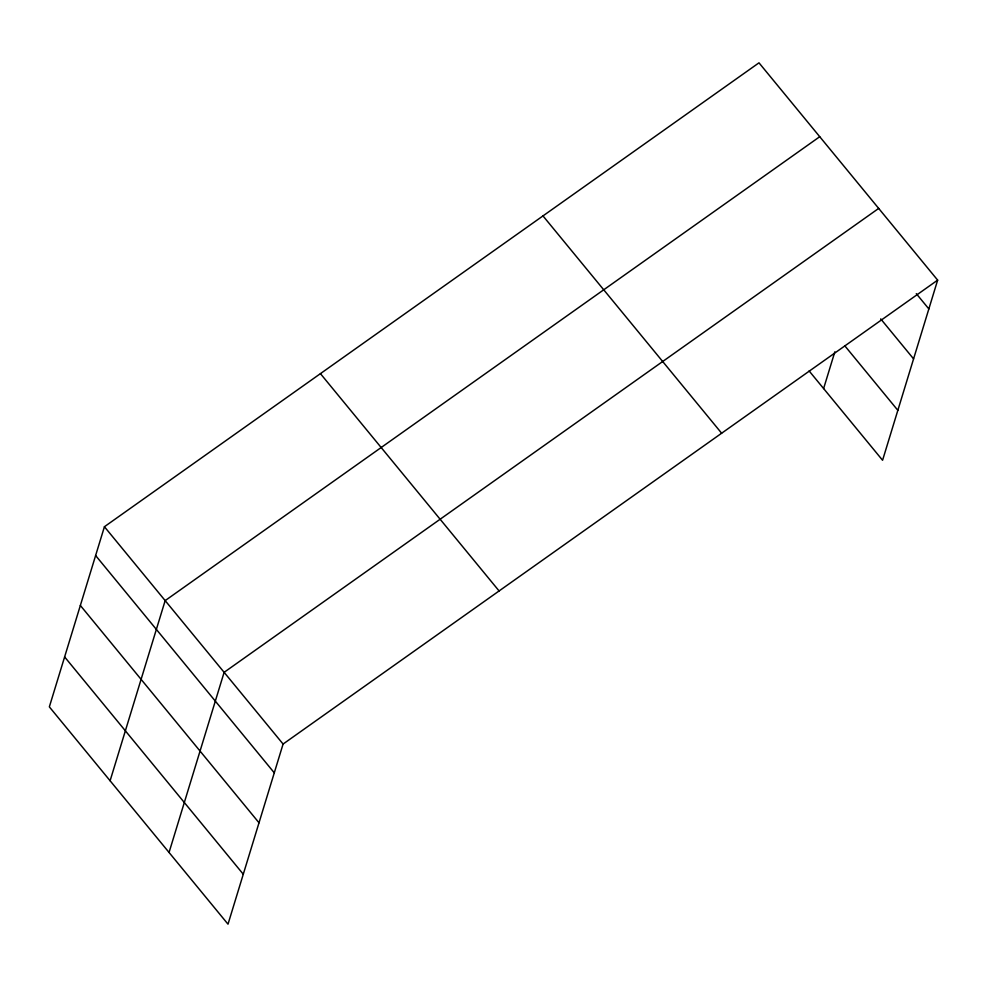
<?xml version="1.0" encoding="UTF-8"?>
<svg xmlns="http://www.w3.org/2000/svg" width="987" height="987" viewBox="0 0 987 987"><rect width="100%" height="100%" fill="white"/><g stroke="black" fill="none" stroke-linecap="round" stroke-linejoin="round"><path stroke-width="1.48" d="M104.425 526.725L49.35 706.865L228.009 924.177L283.084 744.05L937.65 280.135L758.991 62.823L104.425 526.725L283.084 744.05M110.1 780.754L165.162 600.614L819.728 136.712M169.048 852.472L224.123 672.332L878.689 208.417M823.614 388.557L834.842 351.828M937.65 280.135L882.575 460.275L809.118 370.927M916.281 293.645L928.853 308.931M880.712 318.9L913.58 358.873M844.687 345.672L897.849 410.333M542.986 215.906L721.645 433.231M320.43 373.641L499.089 590.954M95.616 555.521L274.287 772.833M80.354 605.463L259.013 822.788M64.624 656.923L243.283 874.235"/></g></svg>
